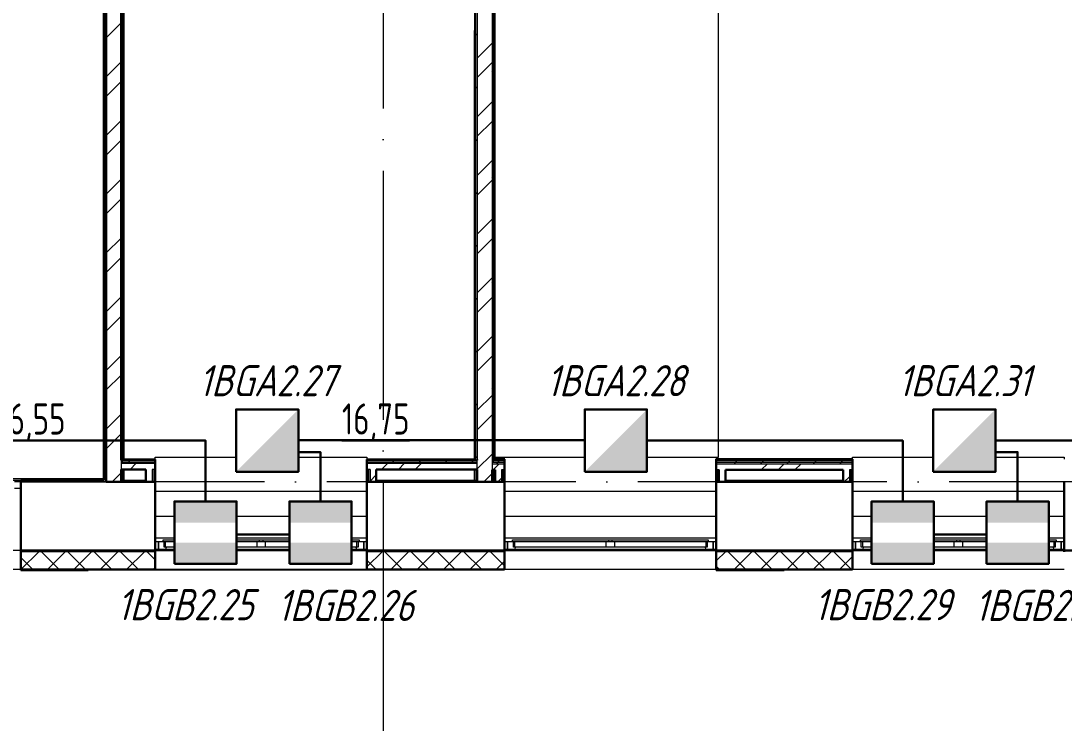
# Model space of a CAD drawing. Header units: millimetres. Extents: x -259793 to 1187961, y -549744 to 43070.
# Drawn here: x -12546 to -4166, y -22080 to -16441 of the extents above; entities that cross this region are included whole.
import ezdxf
from ezdxf.enums import TextEntityAlignment as Align

# ---------------------------------------------------------------- set-up
doc = ezdxf.new("R2010")
doc.units = ezdxf.units.MM
doc.linetypes.add('ADSK_Линия сетки', pattern=[25, 20, -2.5, 0, -2.5])
for name, color, linetype, lineweight in [('_ Окна', 7, 'Continuous', 9), ('RC-Извещатели_охранные', 5, 'Continuous', 30), ('лс', 5, 'Continuous', 30), ('Марки помещений', 252, 'Continuous', 20), ('Ограждение', 252, 'Continuous', 9), ('Окна', 252, 'Continuous', 9), ('Оси', 252, 'Continuous', 9), ('Перекрытие', 252, 'Continuous', 18), ('Стены внутренние', 7, 'Continuous', 18), ('Стены наружные', 7, 'Continuous', 18), ('Стены штриховка', 7, 'Continuous', 9)]:
    doc.layers.add(name, color=color, linetype=linetype, lineweight=lineweight)
doc.layers.add('RC-Позиционные_обозначения', color=7, linetype='Continuous')
doc.styles.add('GOST Common_3', font='', dxfattribs={"height": 3.5})
doc.styles.add('RubezhCAD', font='', dxfattribs={"oblique": 10})
doc.styles.get("Standard").update_dxf_attribs({"font": ''})
doc.styles.get('GOST Common_3').set_extended_font_data('GOST 2.304 type A')
doc.styles.get('RubezhCAD').set_extended_font_data('GOST type A')
doc.styles.get('Standard').set_extended_font_data('GOST type B')
pattern_1 = [(0, (-37739.8, 576), (0, 600), []), (90, (-37739.8, 576), (-600, 4e-14), [])]

# ---------------------------------------------------------------- blocks, each defined once
blk = doc.blocks.new('RC-UGO-IOZ-02')
at = {"layer": 'RC-Извещатели_охранные'}
blk.add_attdef('PSTN', text='', height=2.5, dxfattribs=at).set_placement((0.977, 2.603), align=Align.BOTTOM_LEFT)
blk.add_wipeout([(2.5, -2.5), (2.5, 2.5), (-2.5, 2.5), (-2.5, -2.5)]).dxf.layer = 'RC-Извещатели_охранные'
blk.add_wipeout([(-2.5, -2.5), (-2.5, 2.5), (2.5, 2.5), (2.5, -2.5)]).dxf.layer = 'RC-Извещатели_охранные'
h = blk.add_hatch(color=256, dxfattribs=at)
h.dxf.hatch_style = 1
h.paths.add_polyline_path([(2.5, -2.5), (2.5, 2.5), (0, 0), (-2.5, -2.5)])
blk.add_lwpolyline([(-2.5, -2.5), (2.5, -2.5), (2.5, 2.5), (-2.5, 2.5)], close=True, dxfattribs=at)
blk = doc.blocks.new('RC-UGO-IOM-02')
at = {"layer": 'RC-Извещатели_охранные'}
blk.add_point((0, 0), dxfattribs=at)
blk.add_attdef('PSTN', text='', height=2.5, dxfattribs=at).set_placement((0.977, 2.603), align=Align.BOTTOM_LEFT)
blk.add_wipeout([(2.5, -2.5), (2.5, 2.5), (-2.5, 2.5), (-2.5, -2.5)]).dxf.layer = 'RC-Извещатели_охранные'
blk.add_wipeout([(-2.5, -2.5), (-2.5, 2.5), (2.5, 2.5), (2.5, -2.5)]).dxf.layer = 'RC-Извещатели_охранные'
h = blk.add_hatch(color=256, dxfattribs=at)
h.dxf.hatch_style = 1
h.paths.add_polyline_path([(2.5, 0.8), (2.5, 2.506), (-2.5, 2.499), (-2.5, 0.8)])
h = blk.add_hatch(color=256, dxfattribs=at)
h.dxf.hatch_style = 1
h.paths.add_polyline_path([(2.5, -2.5), (2.5, -0.794), (-2.5, -0.801), (-2.5, -2.5)])
blk.add_lwpolyline([(-2.5, -2.5), (2.5, -2.5), (2.5, 2.5), (-2.5, 2.5)], close=True, dxfattribs=at)
blk = doc.blocks.new('1 этаж')
at = {"layer": 'Ограждение', "true_color": 0x636466}
h = blk.add_hatch(dxfattribs=at)
h.set_pattern_fill('FP_37', color=251, style=0, pattern_type=2)
h.set_pattern_definition(pattern_1)
h.paths.add_polyline_path([(-11875.8, -20128.7), (-11875.8, -14153.7), (-11885.8, -14163.7), (-11885.8, -20118.7)])
h = blk.add_hatch(dxfattribs=at)
h.set_pattern_fill('FP_37', color=251, style=0, pattern_type=2)
h.set_pattern_definition(pattern_1)
h.paths.add_polyline_path([(-12233.6, -20128.7), (-11875.8, -20128.7), (-11885.8, -20118.7), (-14635.8, -20118.7), (-14645.8, -20128.7), (-12545.8, -20128.7)])
at = {"layer": 'Стены наружные', "lineweight": 9, "true_color": 0x636466}
h = blk.add_hatch(dxfattribs=at)
h.set_pattern_fill('FP_41', color=251, style=0, pattern_type=2)
h.set_pattern_definition([(180, (-32119.82, 96), (-1e-14, -100), [])])
h.paths.add_polyline_path([(-66005.8, -20703.7), (-64730.8, -20703.7), (-64730.8, -20693.7), (-66005.8, -20693.7)])
h.paths.add_polyline_path([(2117.4, -20703.7), (2694.2, -20703.7), (2694.2, -20693.7), (1409.2, -20693.7), (1409.2, -20703.7)])
h.paths.add_polyline_path([(-63030.8, -20703.7), (-61880.8, -20703.7), (-61880.8, -20693.7), (-63030.8, -20693.7)])
h.paths.add_polyline_path([(-752.8, -20703.7), (-290.8, -20703.7), (-290.8, -20693.7), (-1390.8, -20693.7), (-1390.8, -20703.7)])
h.paths.add_polyline_path([(-60180.8, -20703.7), (-59050.8, -20703.7), (-59050.8, -20693.7), (-60180.8, -20693.7)])
h.paths.add_polyline_path([(-3623, -20703.7), (-3090.8, -20703.7), (-3090.8, -20693.7), (-4165.8, -20693.7), (-4165.8, -20703.7)])
h.paths.add_polyline_path([(-57350.8, -20703.7), (-56240.8, -20703.7), (-56240.8, -20693.7), (-57350.8, -20693.7)])
h.paths.add_polyline_path([(-5865.8, -20703.7), (-5865.8, -20693.7), (-6960.8, -20693.7), (-6960.8, -20703.7), (-6493.2, -20703.7)])
h.paths.add_polyline_path([(-54540.8, -20703.7), (-53450.8, -20703.7), (-53450.8, -20693.7), (-54540.8, -20693.7)])
h.paths.add_polyline_path([(-8660.8, -20703.7), (-8660.8, -20693.7), (-9765.8, -20693.7), (-9765.8, -20703.7), (-9363.4, -20703.7)])
h.paths.add_polyline_path([(-51750.8, -20703.7), (-50620.8, -20703.7), (-50620.8, -20693.7), (-51750.8, -20693.7)])
h.paths.add_polyline_path([(-11516, -20703.7), (-11465.8, -20703.7), (-11465.8, -20693.7), (-12545.8, -20693.7), (-12545.8, -20703.7), (-12233.6, -20703.7)])
h.paths.add_polyline_path([(-48920.8, -20703.7), (-47800.8, -20703.7), (-47800.8, -20693.7), (-48920.8, -20693.7)])
h.paths.add_polyline_path([(-14245.8, -20703.7), (-14245.8, -20693.7), (-15320.8, -20693.7), (-15320.8, -20703.7), (-14386.2, -20703.7)])
h.paths.add_polyline_path([(-46100.8, -20703.7), (-45030.8, -20703.7), (-45030.8, -20693.7), (-46100.8, -20693.7)])
h.paths.add_polyline_path([(-17256.4, -20703.7), (-17020.8, -20703.7), (-17020.8, -20693.7), (-18120.8, -20693.7), (-18120.8, -20703.7), (-17974, -20703.7)])
h.paths.add_polyline_path([(-43330.8, -20703.7), (-42230.8, -20703.7), (-42230.8, -20693.7), (-43330.8, -20693.7)])
h.paths.add_polyline_path([(-19820.8, -20703.7), (-19820.8, -20693.7), (-20920.8, -20693.7), (-20920.8, -20703.7), (-20126.6, -20703.7)])
h.paths.add_polyline_path([(-40530.8, -20703.7), (-39400.8, -20703.7), (-39400.8, -20693.7), (-40530.8, -20693.7)])
h.paths.add_polyline_path([(-22620.8, -20703.7), (-22620.8, -20693.7), (-23700.8, -20693.7), (-23700.8, -20703.7), (-22996.8, -20703.7)])
h.paths.add_polyline_path([(-25867, -20703.7), (-25400.8, -20703.7), (-25400.8, -20693.7), (-26500.8, -20693.7), (-26500.8, -20703.7), (-26498.8, -20703.7)])
h.paths.add_polyline_path([(-37700.8, -20703.7), (-36590.8, -20703.7), (-36590.8, -20693.7), (-37700.8, -20693.7)])
h.paths.add_polyline_path([(-28202.8, -20703.7), (-28200.8, -20703.7), (-28200.8, -20693.7), (-29240.8, -20693.7), (-29239.8, -20703.7), (-28378.4, -20703.7)])
h.paths.add_polyline_path([(-34890.8, -20703.7), (-33780.8, -20703.7), (-33780.8, -20693.7), (-34890.8, -20693.7)])
h.paths.add_polyline_path([(-30940.8, -20703.7), (-30940.8, -20693.7), (-32080.8, -20693.7), (-32079.8, -20703.7), (-31090.8, -20703.7)])
at = {"layer": '_ Окна', "color": 251, "lineweight": 18, "true_color": 0x636466}
for p, q in [((-12545.8, -20143.7), (-12595.8, -20143.7)), ((-12595.8, -20193.7), (-12545.8, -20193.7)), ((-12545.8, -20193.7), (-12545.8, -20143.7)), ((-11402.8, -20625.7), (-11440.8, -20625.7)), ((-11440.8, -20625.7), (-11440.8, -20683.7)), ((-11440.8, -20683.7), (-11381.4, -20683.7)), ((-11394.8, -20666.7), (-11394.8, -20625.7)), ((-11382.8, -20666.7), (-11394.8, -20666.7)), ((-11381.4, -20683.7), (-11376.8, -20666.7)), ((-9854.8, -20666.7), (-9850.2, -20683.7)), ((-9850.2, -20683.7), (-9790.8, -20683.7)), ((-9836.8, -20666.7), (-9848.8, -20666.7)), ((-9836.8, -20625.7), (-9836.8, -20666.7)), ((-9790.8, -20625.7), (-9828.8, -20625.7)), ((-9790.8, -20683.7), (-9790.8, -20625.7)), ((-8597.8, -20625.7), (-8635.8, -20625.7)), ((-8635.8, -20625.7), (-8635.8, -20683.7)), ((-8635.8, -20683.7), (-8576.4, -20683.7)), ((-8589.8, -20666.7), (-8589.8, -20625.7)), ((-8577.8, -20666.7), (-8589.8, -20666.7)), ((-8576.4, -20683.7), (-8571.8, -20666.7)), ((-7049.8, -20666.7), (-7045.2, -20683.7)), ((-7045.2, -20683.7), (-6985.8, -20683.7)), ((-7031.8, -20666.7), (-7043.8, -20666.7)), ((-7031.8, -20625.7), (-7031.8, -20666.7)), ((-6985.8, -20625.7), (-7023.8, -20625.7)), ((-6985.8, -20683.7), (-6985.8, -20625.7)), ((-5802.8, -20625.7), (-5840.8, -20625.7)), ((-5840.8, -20625.7), (-5840.8, -20683.7)), ((-5840.8, -20683.7), (-5781.4, -20683.7)), ((-5794.8, -20666.7), (-5794.8, -20625.7)), ((-5782.8, -20666.7), (-5794.8, -20666.7)), ((-5781.4, -20683.7), (-5776.8, -20666.7)), ((-4254.8, -20666.7), (-4250.2, -20683.7)), ((-4250.2, -20683.7), (-4190.8, -20683.7)), ((-4236.8, -20666.7), (-4248.8, -20666.7)), ((-4236.8, -20625.7), (-4236.8, -20666.7)), ((-4190.8, -20625.7), (-4228.8, -20625.7)), ((-4190.8, -20683.7), (-4190.8, -20625.7))]:
    blk.add_line(p, q, dxfattribs=at)
at = {"layer": '_ Окна', "color": 251, "true_color": 0x636466}
for p, q in [((-11440.8, -20625.7), (-11465.8, -20625.7)), ((-11465.8, -20683.7), (-11440.8, -20683.7)), ((-11440.8, -20683.7), (-11440.8, -20625.7)), ((-9765.8, -20625.7), (-9790.8, -20625.7)), ((-9790.8, -20625.7), (-9790.8, -20683.7)), ((-9790.8, -20683.7), (-9765.8, -20683.7)), ((-8635.8, -20625.7), (-8660.8, -20625.7)), ((-8660.8, -20683.7), (-8635.8, -20683.7)), ((-8635.8, -20683.7), (-8635.8, -20625.7)), ((-6960.8, -20625.7), (-6985.8, -20625.7)), ((-6985.8, -20625.7), (-6985.8, -20683.7)), ((-6985.8, -20683.7), (-6960.8, -20683.7)), ((-5840.8, -20625.7), (-5865.8, -20625.7)), ((-5865.8, -20683.7), (-5840.8, -20683.7)), ((-5840.8, -20683.7), (-5840.8, -20625.7)), ((-4165.8, -20625.7), (-4190.8, -20625.7)), ((-4190.8, -20625.7), (-4190.8, -20683.7)), ((-4190.8, -20683.7), (-4165.8, -20683.7))]:
    blk.add_line(p, q, dxfattribs=at)
at = {"layer": 'Ограждение', "color": 251, "true_color": 0x636466}
for p, q in [((-11885.8, -14163.7), (-11885.8, -20118.7)), ((-11715.8, -19963.9), (-11715.8, -14773.7)), ((-8905.8, -16518.7), (-8895.8, -16518.7)), ((-8905.8, -16518.7), (-8905.8, -19963.8)), ((-11465.8, -19963.7), (-11465.8, -19943.7)), ((-11465.8, -19943.7), (-9765.8, -19943.7)), ((-9765.8, -19943.7), (-9765.8, -19963.7)), ((-8735.8, -19961.8), (-8735.8, -19943.7)), ((-8660.8, -19961.8), (-8660.8, -19943.7)), ((-8660.8, -19943.7), (-6960.8, -19943.7)), ((-6960.8, -19943.7), (-6960.8, -19961.8)), ((-5865.8, -19961.8), (-5865.8, -19943.7)), ((-5865.8, -19943.7), (-4165.8, -19943.7)), ((-4165.8, -19943.7), (-4165.8, -19961.8)), ((-11725.8, -20043.7), (-11725.8, -20128.7)), ((-11715.8, -20128.7), (-11715.8, -20043.7)), ((-8905.8, -20043.7), (-8905.8, -20128.7)), ((-8895.8, -20128.7), (-8895.8, -20043.7)), ((-8745.8, -20046.8), (-8745.8, -20128.7)), ((-11885.8, -20118.7), (-14635.8, -20118.7)), ((-11885.8, -20118.7), (-11875.8, -20128.7)), ((-11465.8, -20218.7), (-9765.8, -20218.7)), ((-8660.8, -20218.7), (-6960.8, -20218.7)), ((-5865.8, -20218.7), (-4165.8, -20218.7)), ((-11465.8, -20418.7), (-9765.8, -20418.7)), ((-8660.8, -20418.7), (-6960.8, -20418.7)), ((-5865.8, -20418.7), (-4165.8, -20418.7)), ((-11465.8, -20593.7), (-9765.8, -20593.7)), ((-8660.8, -20593.7), (-6960.8, -20593.7)), ((-5865.8, -20593.7), (-4165.8, -20593.7))]:
    blk.add_line(p, q, dxfattribs=at)
at = {"layer": 'Окна', "color": 251, "true_color": 0x636466}
for p, q in [((-11402.8, -20608.7), (-10630.8, -20608.7)), ((-11402.8, -20625.7), (-11402.8, -20608.7)), ((-10630.8, -20608.7), (-10600.8, -20608.7)), ((-10630.8, -20608.7), (-10630.8, -20625.7)), ((-10600.8, -20608.7), (-9828.8, -20608.7)), ((-10600.8, -20625.7), (-10600.8, -20608.7)), ((-9828.8, -20608.7), (-9828.8, -20625.7)), ((-8597.8, -20608.7), (-7825.8, -20608.7)), ((-8597.8, -20625.7), (-8597.8, -20608.7)), ((-7825.8, -20608.7), (-7795.8, -20608.7)), ((-7825.8, -20608.7), (-7825.8, -20625.7)), ((-7795.8, -20608.7), (-7023.8, -20608.7)), ((-7795.8, -20625.7), (-7795.8, -20608.7)), ((-7023.8, -20608.7), (-7023.8, -20625.7)), ((-5802.8, -20608.7), (-5030.8, -20608.7)), ((-5802.8, -20625.7), (-5802.8, -20608.7)), ((-5030.8, -20608.7), (-5000.8, -20608.7)), ((-5030.8, -20608.7), (-5030.8, -20625.7)), ((-5000.8, -20608.7), (-4228.8, -20608.7)), ((-5000.8, -20625.7), (-5000.8, -20608.7)), ((-4228.8, -20608.7), (-4228.8, -20625.7)), ((-10630.8, -20625.7), (-11402.8, -20625.7)), ((-11382.8, -20666.7), (-11382.8, -20625.7)), ((-10650.8, -20666.7), (-11382.8, -20666.7)), ((-11381.4, -20683.7), (-9850.2, -20683.7)), ((-10650.8, -20625.7), (-10650.8, -20666.7)), ((-10580.8, -20666.7), (-10650.8, -20666.7)), ((-10600.8, -20625.7), (-10630.8, -20625.7)), ((-9828.8, -20625.7), (-10600.8, -20625.7)), ((-10580.8, -20666.7), (-10580.8, -20625.7)), ((-9848.8, -20666.7), (-10580.8, -20666.7)), ((-9848.8, -20625.7), (-9848.8, -20666.7)), ((-7825.8, -20625.7), (-8597.8, -20625.7)), ((-8577.8, -20666.7), (-8577.8, -20625.7)), ((-7845.8, -20666.7), (-8577.8, -20666.7)), ((-8576.4, -20683.7), (-7045.2, -20683.7)), ((-7845.8, -20625.7), (-7845.8, -20666.7)), ((-7775.8, -20666.7), (-7845.8, -20666.7)), ((-7795.8, -20625.7), (-7825.8, -20625.7)), ((-7023.8, -20625.7), (-7795.8, -20625.7)), ((-7775.8, -20666.7), (-7775.8, -20625.7)), ((-7043.8, -20666.7), (-7775.8, -20666.7)), ((-7043.8, -20625.7), (-7043.8, -20666.7)), ((-5030.8, -20625.7), (-5802.8, -20625.7)), ((-5782.8, -20666.7), (-5782.8, -20625.7)), ((-5050.8, -20666.7), (-5782.8, -20666.7)), ((-5781.4, -20683.7), (-4250.2, -20683.7)), ((-5050.8, -20625.7), (-5050.8, -20666.7)), ((-4980.8, -20666.7), (-5050.8, -20666.7)), ((-5000.8, -20625.7), (-5030.8, -20625.7)), ((-4228.8, -20625.7), (-5000.8, -20625.7)), ((-4980.8, -20666.7), (-4980.8, -20625.7)), ((-4248.8, -20666.7), (-4980.8, -20666.7)), ((-4248.8, -20625.7), (-4248.8, -20666.7))]:
    blk.add_line(p, q, dxfattribs=at)
at = {"layer": 'Оси', "color": 251, "linetype": 'ADSK_Линия сетки', "ltscale": 100, "true_color": 0x636466}
for p, q in [((-9635.8, -2643.7), (-9635.8, -33769.9)), ((4411.5, -20143.7), (-72528.1, -20143.7))]:
    blk.add_line(p, q, dxfattribs=at)
at = {"layer": 'Перекрытие', "color": 251, "ltscale": 100, "true_color": 0x636466}
for p, q in [((-6940.8, -19943.7), (-6940.8, -15293.7)), ((-8740.8, -19943.7), (-8660.8, -19943.7)), ((-6960.8, -19943.7), (-6940.8, -19943.7))]:
    blk.add_line(p, q, dxfattribs=at)
at = {"layer": 'Стены внутренние', "color": 251, "lineweight": 30, "true_color": 0x636466}
for p, q in [((-12545.8, -20143.7), (-12545.8, -20693.7)), ((-11540.8, -20143.7), (-11740.8, -20143.7)), ((-11465.8, -20693.7), (-11465.8, -20143.7)), ((-9765.8, -20143.7), (-9765.8, -20693.7)), ((-8880.8, -20143.7), (-9690.8, -20143.7)), ((-8735.8, -20143.7), (-8760.8, -20143.7)), ((-8660.8, -20693.7), (-8660.8, -20143.7)), ((-6960.8, -20143.7), (-6960.8, -20693.7)), ((-5940.8, -20143.7), (-6885.8, -20143.7)), ((-5865.8, -20693.7), (-5865.8, -20143.7)), ((-4165.8, -20143.7), (-4165.8, -20693.7)), ((-12545.8, -20693.7), (-11465.8, -20693.7)), ((-9765.8, -20693.7), (-8660.8, -20693.7)), ((-6960.8, -20693.7), (-5865.8, -20693.7)), ((-12545.8, -20703.7), (-12545.8, -20845.7)), ((-11465.8, -20845.7), (-11465.8, -20703.7)), ((-9765.8, -20703.7), (-9765.8, -20845.7)), ((-8660.8, -20845.7), (-8660.8, -20703.7)), ((-6960.8, -20703.7), (-6960.8, -20845.7)), ((-5865.8, -20845.7), (-5865.8, -20703.7)), ((-12545.8, -20845.7), (-11465.8, -20845.7)), ((-9765.8, -20845.7), (-8660.8, -20845.7)), ((-6960.8, -20845.7), (-5865.8, -20845.7))]:
    blk.add_line(p, q, dxfattribs=at)
at = {"layer": 'Стены внутренние', "color": 251, "true_color": 0x636466}
for p, q in [((-11860.8, -20143.7), (-12545.8, -20143.7)), ((-12545.8, -20693.7), (-14245.8, -20693.7)), ((-9765.8, -20693.7), (-11465.8, -20693.7)), ((-6960.8, -20693.7), (-8660.8, -20693.7)), ((-4165.8, -20693.7), (-5865.8, -20693.7)), ((-12545.8, -20845.7), (-14245.8, -20845.7)), ((-9765.8, -20845.7), (-11465.8, -20845.7)), ((-6960.8, -20845.7), (-8660.8, -20845.7)), ((-4165.8, -20845.7), (-5865.8, -20845.7))]:
    blk.add_line(p, q, dxfattribs=at)
at = {"layer": 'Стены внутренние', "color": 251, "linetype": 'Continuous', "lineweight": 9, "true_color": 0x636466}
for p, q in [((-12452.9, -20843.7), (-12545.8, -20750.8)), ((-12542.3, -20843.7), (-12402.3, -20703.7)), ((-12240.8, -20843.7), (-12380.8, -20703.7)), ((-12330.2, -20843.7), (-12190.2, -20703.7)), ((-12028.6, -20843.7), (-12168.6, -20703.7)), ((-12118.1, -20843.7), (-11978.1, -20703.7)), ((-11816.5, -20843.7), (-11956.5, -20703.7)), ((-11905.9, -20843.7), (-11765.9, -20703.7)), ((-11604.4, -20843.7), (-11744.4, -20703.7)), ((-11693.8, -20843.7), (-11553.8, -20703.7)), ((-11466.2, -20769.7), (-11532.2, -20703.7)), ((-9763.8, -20822.9), (-9644.6, -20703.7)), ((-9695.2, -20843.7), (-9763.8, -20775.1)), ((-9483, -20843.7), (-9623, -20703.7)), ((-9572.5, -20843.7), (-9432.5, -20703.7)), ((-9270.9, -20843.7), (-9410.9, -20703.7)), ((-9360.4, -20843.7), (-9220.4, -20703.7)), ((-9058.8, -20843.7), (-9198.8, -20703.7)), ((-9148.2, -20843.7), (-9008.2, -20703.7)), ((-8846.6, -20843.7), (-8986.6, -20703.7)), ((-8936.1, -20843.7), (-8796.1, -20703.7)), ((-8662.8, -20815.4), (-8774.5, -20703.7)), ((-6958.8, -20775.6), (-6886.9, -20703.7)), ((-6725.3, -20843.7), (-6865.3, -20703.7)), ((-6814.8, -20843.7), (-6674.8, -20703.7)), ((-6513.2, -20843.7), (-6653.2, -20703.7)), ((-6602.6, -20843.7), (-6462.6, -20703.7)), ((-6301.1, -20843.7), (-6441.1, -20703.7)), ((-6390.5, -20843.7), (-6250.5, -20703.7)), ((-6088.9, -20843.7), (-6228.9, -20703.7)), ((-6178.4, -20843.7), (-6038.4, -20703.7)), ((-5876.8, -20843.7), (-6016.8, -20703.7)), ((-5966.2, -20843.7), (-5865.8, -20743.3)), ((-12477.8, -20845), (-12478.2, -20845.7)), ((-12125.1, -20843.7), (-12126.3, -20845.7)), ((-11481.7, -20843.7), (-11467.8, -20829.9)), ((-11467.8, -20833.6), (-11465.8, -20833.6)), ((-9661.5, -20843.7), (-9662.6, -20845.7)), ((-9640.8, -20845.7), (-9641.9, -20843.7)), ((-9406.1, -20845.7), (-9407.3, -20843.7)), ((-8819.5, -20845.7), (-8820.7, -20843.7)), ((-8724, -20843.7), (-8662.8, -20782.6)), ((-6958.8, -20817.4), (-6960.8, -20813.9)), ((-6937.5, -20843.7), (-6958.8, -20822.4)), ((-6845.8, -20843.7), (-6847, -20845.7))]:
    blk.add_line(p, q, dxfattribs=at)
at = {"layer": 'Стены наружные', "color": 251, "lineweight": 30, "true_color": 0x636466}
for p, q in [((-11875.8, -14153.7), (-11875.8, -20128.7)), ((-11860.8, -20143.7), (-11860.8, -14138.7)), ((-11740.8, -14473.7), (-11740.8, -19968.7)), ((-11725.8, -19963.7), (-11725.8, -14488.7)), ((-8740.8, -19961.8), (-8740.8, -15268.7)), ((-8895.8, -16318.7), (-8895.8, -19963.7)), ((-11740.8, -19968.7), (-11725.8, -19968.7)), ((-11725.8, -19968.7), (-11740.8, -19968.7)), ((-11465.8, -19963.7), (-11725.8, -19963.7)), ((-11465.8, -20143.7), (-11465.8, -19963.7)), ((-8895.8, -19963.7), (-9765.8, -19963.7)), ((-9765.8, -19963.7), (-9765.8, -20143.7)), ((-8880.8, -19968.7), (-8880.8, -19963.7)), ((-8760.8, -19971.8), (-8745.8, -19971.8)), ((-8745.8, -19966.8), (-8745.8, -19961.8)), ((-8660.8, -19961.8), (-8740.8, -19961.8)), ((-8660.8, -20143.7), (-8660.8, -19961.8)), ((-6960.8, -19961.8), (-6960.8, -20143.7)), ((-5865.8, -19961.8), (-6960.8, -19961.8)), ((-5865.8, -20143.7), (-5865.8, -19961.8)), ((-11740.8, -20143.7), (-11740.8, -20043.7)), ((-11740.8, -20043.7), (-11540.8, -20043.7)), ((-11540.8, -20043.7), (-11540.8, -20143.7)), ((-9690.8, -20143.7), (-9690.8, -20043.7)), ((-9690.8, -20043.7), (-8880.8, -20043.7)), ((-8880.8, -20043.7), (-8880.8, -20143.7)), ((-8760.8, -20143.7), (-8760.8, -20046.8)), ((-8760.8, -20046.8), (-8735.8, -20046.8)), ((-8735.8, -20046.8), (-8735.8, -20143.7)), ((-6885.8, -20046.8), (-5940.8, -20046.8)), ((-6885.8, -20143.7), (-6885.8, -20046.8)), ((-5940.8, -20046.8), (-5940.8, -20143.7)), ((-11875.8, -20128.7), (-12545.8, -20128.7)), ((-12545.8, -20128.7), (-12545.8, -20143.7)), ((-11860.8, -20143.7), (-11740.8, -20143.7)), ((-11540.8, -20143.7), (-11465.8, -20143.7)), ((-9765.8, -20143.7), (-9690.8, -20143.7)), ((-8880.8, -20143.7), (-8760.8, -20143.7)), ((-8735.8, -20143.7), (-8660.8, -20143.7)), ((-6960.8, -20143.7), (-6885.8, -20143.7)), ((-5940.8, -20143.7), (-5865.8, -20143.7)), ((-11465.8, -20693.7), (-12545.8, -20693.7)), ((-12545.8, -20693.7), (-12545.8, -20703.7)), ((-11465.8, -20703.7), (-11465.8, -20693.7)), ((-8660.8, -20693.7), (-9765.8, -20693.7)), ((-9765.8, -20693.7), (-9765.8, -20703.7)), ((-8660.8, -20703.7), (-8660.8, -20693.7)), ((-5865.8, -20693.7), (-6960.8, -20693.7)), ((-6960.8, -20693.7), (-6960.8, -20703.7)), ((-5865.8, -20703.7), (-5865.8, -20693.7)), ((-3090.8, -20693.7), (-4165.8, -20693.7)), ((-4165.8, -20693.7), (-4165.8, -20703.7)), ((-12005.8, -20845.7), (-12545.8, -20845.7)), ((-12545.8, -20845.7), (-12545.8, -20850.7)), ((-12545.8, -20850.7), (-12005.8, -20850.7)), ((-12005.8, -20850.7), (-12005.8, -20845.7)), ((-6415.8, -20845.7), (-6960.8, -20845.7)), ((-6960.8, -20845.7), (-6960.8, -20850.7)), ((-6960.8, -20850.7), (-6415.8, -20850.7)), ((-6415.8, -20850.7), (-6415.8, -20845.7))]:
    blk.add_line(p, q, dxfattribs=at)
at = {"layer": 'Стены наружные', "color": 251, "linetype": 'Continuous', "lineweight": 9, "true_color": 0x636466}
for p, q in [((-11860.8, -16576.3), (-11740.8, -16456.3)), ((-8745.8, -16481.5), (-8740.8, -16476.5)), ((-11875.8, -16571), (-11860.8, -16556)), ((-8895.8, -16560.8), (-8880.8, -16545.8)), ((-8745.8, -16552.2), (-8740.8, -16547.2)), ((-8880.8, -16739.4), (-8760.8, -16619.4)), ((-8745.8, -16622.9), (-8740.8, -16617.9)), ((-8745.8, -16693.6), (-8740.8, -16688.6)), ((-8745.8, -16764.4), (-8740.8, -16759.4)), ((-11860.8, -16890.6), (-11740.8, -16770.6)), ((-8880.8, -16896.5), (-8760.8, -16776.5)), ((-8760.8, -16850.1), (-8745.8, -16835.1)), ((-8745.8, -16835.1), (-8740.8, -16830.1)), ((-8745.8, -16905.8), (-8740.8, -16900.8)), ((-11875.8, -16995.2), (-11860.8, -16980.2)), ((-11860.8, -17047.7), (-11740.8, -16927.7)), ((-8895.8, -16985.1), (-8880.8, -16970.1)), ((-8745.8, -16976.5), (-8740.8, -16971.5)), ((-8880.8, -17210.8), (-8760.8, -17090.8)), ((-8745.8, -17047.2), (-8740.8, -17042.2)), ((-8745.8, -17117.9), (-8740.8, -17112.9)), ((-11860.8, -17362.1), (-11740.8, -17242.1)), ((-8880.8, -17368), (-8760.8, -17248)), ((-8760.8, -17274.3), (-8745.8, -17259.3)), ((-8745.8, -17188.6), (-8740.8, -17183.6)), ((-8745.8, -17259.3), (-8740.8, -17254.3)), ((-8745.8, -17330), (-8740.8, -17325)), ((-11875.8, -17419.5), (-11860.8, -17404.5)), ((-11860.8, -17519.2), (-11740.8, -17399.2)), ((-8895.8, -17409.3), (-8880.8, -17394.3)), ((-8745.8, -17400.7), (-8740.8, -17395.7)), ((-8745.8, -17471.5), (-8740.8, -17466.5)), ((-8880.8, -17682.3), (-8760.8, -17562.3)), ((-8745.8, -17542.2), (-8740.8, -17537.2)), ((-8745.8, -17612.9), (-8740.8, -17607.9)), ((-8745.8, -17683.6), (-8740.8, -17678.6)), ((-11860.8, -17833.5), (-11740.8, -17713.5)), ((-8880.8, -17839.5), (-8760.8, -17719.5)), ((-8760.8, -17698.6), (-8745.8, -17683.6)), ((-8745.8, -17754.3), (-8740.8, -17749.3)), ((-11875.8, -17843.7), (-11860.8, -17828.7)), ((-8895.8, -17833.6), (-8880.8, -17818.6)), ((-8745.8, -17825), (-8740.8, -17820)), ((-11860.8, -17990.7), (-11740.8, -17870.7)), ((-8745.8, -17895.7), (-8740.8, -17890.7)), ((-8745.8, -17966.4), (-8740.8, -17961.4)), ((-8880.8, -18153.8), (-8760.8, -18033.8)), ((-8745.8, -18037.1), (-8740.8, -18032.1)), ((-8760.8, -18122.9), (-8745.8, -18107.9)), ((-8745.8, -18107.9), (-8740.8, -18102.9)), ((-8745.8, -18178.6), (-8740.8, -18173.6)), ((-11875.8, -18268), (-11860.8, -18253)), ((-11860.8, -18305), (-11740.8, -18185)), ((-8895.8, -18257.9), (-8880.8, -18242.9)), ((-8880.8, -18310.9), (-8760.8, -18190.9)), ((-8745.8, -18249.3), (-8740.8, -18244.3)), ((-11860.8, -18462.1), (-11740.8, -18342.1)), ((-8745.8, -18320), (-8740.8, -18315)), ((-8745.8, -18390.7), (-8740.8, -18385.7)), ((-8880.8, -18625.2), (-8760.8, -18505.2)), ((-8745.8, -18461.4), (-8740.8, -18456.4)), ((-8760.8, -18547.1), (-8745.8, -18532.1)), ((-8745.8, -18532.1), (-8740.8, -18527.1)), ((-8745.8, -18602.8), (-8740.8, -18597.8)), ((-11875.8, -18692.3), (-11860.8, -18677.3)), ((-11860.8, -18776.4), (-11740.8, -18656.4)), ((-8895.8, -18682.1), (-8880.8, -18667.1)), ((-8880.8, -18782.4), (-8760.8, -18662.4)), ((-8745.8, -18673.5), (-8740.8, -18668.5)), ((-8745.8, -18744.3), (-8740.8, -18739.3)), ((-11860.8, -18933.6), (-11740.8, -18813.6)), ((-8745.8, -18815), (-8740.8, -18810)), ((-8745.8, -18885.7), (-8740.8, -18880.7)), ((-8880.8, -19096.7), (-8760.8, -18976.7)), ((-8760.8, -18971.4), (-8745.8, -18956.4)), ((-8745.8, -18956.4), (-8740.8, -18951.4)), ((-8745.8, -19027.1), (-8740.8, -19022.1)), ((-11875.8, -19116.5), (-11860.8, -19101.5)), ((-8895.8, -19106.4), (-8880.8, -19091.4)), ((-8745.8, -19097.8), (-8740.8, -19092.8)), ((-11860.8, -19247.9), (-11740.8, -19127.9)), ((-8880.8, -19253.8), (-8760.8, -19133.8)), ((-8745.8, -19168.5), (-8740.8, -19163.5)), ((-8745.8, -19239.2), (-8740.8, -19234.2)), ((-11860.8, -19405.1), (-11740.8, -19285.1)), ((-8745.8, -19309.9), (-8740.8, -19304.9)), ((-8760.8, -19395.6), (-8745.8, -19380.6)), ((-8745.8, -19380.6), (-8740.8, -19375.6)), ((-8895.8, -19530.6), (-8880.8, -19515.6)), ((-8880.8, -19568.2), (-8760.8, -19448.2)), ((-8745.8, -19451.4), (-8740.8, -19446.4)), ((-8745.8, -19522.1), (-8740.8, -19517.1)), ((-11875.8, -19540.8), (-11860.8, -19525.8)), ((-11860.8, -19719.4), (-11740.8, -19599.4)), ((-8880.8, -19725.3), (-8760.8, -19605.3)), ((-8745.8, -19592.8), (-8740.8, -19587.8)), ((-8745.8, -19663.5), (-8740.8, -19658.5)), ((-11860.8, -19876.5), (-11740.8, -19756.5)), ((-8745.8, -19734.2), (-8740.8, -19729.2)), ((-8760.8, -19819.9), (-8745.8, -19804.9)), ((-8745.8, -19804.9), (-8740.8, -19799.9)), ((-8895.8, -19954.9), (-8880.8, -19939.9)), ((-8880.8, -20039.6), (-8760.8, -19919.6)), ((-8745.8, -19875.6), (-8740.8, -19870.6)), ((-8745.8, -19946.3), (-8740.8, -19941.3)), ((-11875.8, -19965.1), (-11860.8, -19950.1)), ((-11692.3, -19993.7), (-11679.8, -19981.2)), ((-11679.8, -19981.2), (-11667.3, -19968.7)), ((-11668.6, -20043.7), (-11618.6, -19993.7)), ((-11480.2, -19993.7), (-11467.7, -19981.2)), ((-11467.7, -19981.2), (-11465.8, -19979.3)), ((-9765.8, -19976.4), (-9758.1, -19968.7)), ((-9758.1, -19968.7), (-9753.1, -19963.7)), ((-9648.5, -20043.7), (-9598.5, -19993.7)), ((-9571, -19993.7), (-9558.5, -19981.2)), ((-9558.5, -19981.2), (-9546, -19968.7)), ((-9513.5, -20043.7), (-9463.5, -19993.7)), ((-9378.6, -20043.7), (-9328.6, -19993.7)), ((-9358.9, -19993.7), (-9346.4, -19981.2)), ((-9346.4, -19981.2), (-9333.9, -19968.7)), ((-9333.9, -19968.7), (-9328.9, -19963.7)), ((-9146.8, -19993.7), (-9134.3, -19981.2)), ((-9134.3, -19981.2), (-9121.8, -19968.7)), ((-8934.6, -19993.7), (-8922.1, -19981.2)), ((-8922.1, -19981.2), (-8909.6, -19968.7)), ((-8909.6, -19968.7), (-8904.6, -19963.7)), ((-8753.3, -20046.8), (-8703.3, -19996.8)), ((-8725.6, -19996.8), (-8713.1, -19984.3)), ((-8713.1, -19984.3), (-8700.6, -19971.8)), ((-8695.6, -19966.8), (-8690.6, -19961.8)), ((-6927.8, -19966.8), (-6922.8, -19961.8)), ((-6857.1, -19966.8), (-6852.1, -19961.8)), ((-6816.4, -19996.8), (-6803.9, -19984.3)), ((-6803.9, -19984.3), (-6791.4, -19971.8)), ((-6791.4, -19971.8), (-6786.4, -19966.8)), ((-6786.4, -19966.8), (-6781.4, -19961.8)), ((-6715.7, -19966.8), (-6710.7, -19961.8)), ((-6645, -19966.8), (-6640, -19961.8)), ((-6604.2, -19996.8), (-6591.7, -19984.3)), ((-6598.3, -20046.8), (-6548.3, -19996.8)), ((-6591.7, -19984.3), (-6579.2, -19971.8)), ((-6574.2, -19966.8), (-6569.2, -19961.8)), ((-6503.5, -19966.8), (-6498.5, -19961.8)), ((-6463.3, -20046.8), (-6413.3, -19996.8)), ((-6432.8, -19966.8), (-6427.8, -19961.8)), ((-6392.1, -19996.8), (-6379.6, -19984.3)), ((-6379.6, -19984.3), (-6367.1, -19971.8)), ((-6367.1, -19971.8), (-6362.1, -19966.8)), ((-6362.1, -19966.8), (-6357.1, -19961.8)), ((-6328.4, -20046.8), (-6278.4, -19996.8)), ((-6291.4, -19966.8), (-6286.4, -19961.8)), ((-6220.7, -19966.8), (-6215.7, -19961.8)), ((-6180, -19996.8), (-6167.5, -19984.3)), ((-6167.5, -19984.3), (-6155, -19971.8)), ((-6150, -19966.8), (-6145, -19961.8)), ((-6079.3, -19966.8), (-6074.3, -19961.8)), ((-6008.6, -19966.8), (-6003.6, -19961.8)), ((-5967.9, -19996.8), (-5955.4, -19984.3)), ((-5955.4, -19984.3), (-5942.9, -19971.8)), ((-5942.9, -19971.8), (-5937.9, -19966.8)), ((-5937.9, -19966.8), (-5932.9, -19961.8)), ((-5867.1, -19966.8), (-5865.8, -19965.5)), ((-11813.7, -20143.7), (-11740.8, -20070.8)), ((-9740.8, -20136.1), (-9690.8, -20086.1)), ((-8885.2, -20043.7), (-8880.8, -20039.4)), ((-8827.8, -20143.7), (-8760.8, -20076.8)), ((-5931.9, -20143.7), (-5890.8, -20102.7)), ((-5878.3, -20119.4), (-5865.8, -20106.9)), ((-12478.7, -20143.7), (-12463.7, -20128.7)), ((-12054.5, -20143.7), (-12039.5, -20128.7)), ((-8715.3, -20143.7), (-8685.8, -20114.3)), ((-6960.8, -20141.2), (-6948.3, -20128.7)), ((-6948.3, -20128.7), (-6935.8, -20116.2)), ((-5890.8, -20131.9), (-5878.3, -20119.4)), ((-12478.2, -20845.7), (-12481.1, -20850.7)), ((-12126.3, -20845.7), (-12129, -20850.5)), ((-6847, -20845.7), (-6848.7, -20848.8))]:
    blk.add_line(p, q, dxfattribs=at)
at = {"layer": 'Стены наружные', "color": 251, "true_color": 0x636466}
for p, q in [((-14245.8, -20128.7), (-12545.8, -20128.7)), ((-12545.8, -20143.7), (-11860.8, -20143.7)), ((-11733.3, -20128.7), (-11540.8, -20128.7)), ((-11733.3, -20143.7), (-11733.3, -20128.7)), ((-9690.8, -20128.7), (-8888.3, -20128.7)), ((-8888.3, -20143.7), (-8888.3, -20128.7)), ((-8753.3, -20128.7), (-8735.8, -20128.7)), ((-8753.3, -20143.7), (-8753.3, -20128.7)), ((-6885.8, -20128.7), (-5940.8, -20128.7)), ((-11465.8, -20693.7), (-9765.8, -20693.7)), ((-8660.8, -20693.7), (-6960.8, -20693.7)), ((-5865.8, -20693.7), (-4165.8, -20693.7)), ((-11984.5, -20850.7), (-11984.5, -20845.7)), ((-9212.5, -20850.7), (-11984.5, -20850.7)), ((-11460.8, -20845.7), (-9765.8, -20845.7)), ((-11460.8, -20845.7), (-11460.8, -20850.7)), ((-9765.8, -20850.7), (-9765.8, -20845.7)), ((-9212.5, -20850.7), (-9212.5, -20845.7))]:
    blk.add_line(p, q, dxfattribs=at)
at = {"layer": 'Стены штриховка', "color": 251, "true_color": 0x636466}
for p, q in [((-8760.8, -15268.7), (-8760.8, -20046.8)), ((-8745.8, -19961.8), (-8745.8, -15268.7)), ((-8880.8, -16318.7), (-8880.8, -19963.7)), ((-11740.8, -19968.7), (-11740.8, -20043.7)), ((-11740.8, -19981.2), (-11465.8, -19981.2)), ((-11740.8, -19993.7), (-11465.8, -19993.7)), ((-11725.8, -19963.7), (-11725.8, -19968.7)), ((-11725.8, -19968.7), (-11465.8, -19968.7)), ((-11465.8, -19968.7), (-11725.8, -19968.7)), ((-9765.8, -19968.7), (-8880.8, -19968.7)), ((-8880.8, -19968.7), (-9765.8, -19968.7)), ((-9765.8, -19981.2), (-8880.8, -19981.2)), ((-9765.8, -19993.7), (-8880.8, -19993.7)), ((-8880.8, -20043.7), (-8880.8, -19968.7)), ((-8760.8, -19984.3), (-8660.8, -19984.3)), ((-8760.8, -19996.8), (-8660.8, -19996.8)), ((-8660.8, -19966.8), (-8745.8, -19966.8)), ((-8745.8, -19971.8), (-8660.8, -19971.8)), ((-5865.8, -19966.8), (-6960.8, -19966.8)), ((-6960.8, -19971.8), (-5865.8, -19971.8)), ((-6960.8, -19984.3), (-5865.8, -19984.3)), ((-6960.8, -19996.8), (-5865.8, -19996.8)), ((-11465.8, -20043.7), (-11490.8, -20043.7)), ((-11490.8, -20043.7), (-11490.8, -20143.7)), ((-11478.3, -20043.7), (-11478.3, -20143.7)), ((-9740.8, -20043.7), (-9765.8, -20043.7)), ((-9753.3, -20043.7), (-9753.3, -20143.7)), ((-9740.8, -20043.7), (-9740.8, -20143.7)), ((-8660.8, -20046.8), (-8685.8, -20046.8)), ((-8685.8, -20046.8), (-8685.8, -20143.7)), ((-8673.3, -20046.8), (-8673.3, -20143.7)), ((-6935.8, -20046.8), (-6960.8, -20046.8)), ((-6948.3, -20046.8), (-6948.3, -20143.7)), ((-6935.8, -20046.8), (-6935.8, -20143.7)), ((-5865.8, -20046.8), (-5890.8, -20046.8)), ((-5890.8, -20046.8), (-5890.8, -20143.7)), ((-5878.3, -20046.8), (-5878.3, -20143.7)), ((-11465.8, -20703.7), (-12545.8, -20703.7)), ((-12543.8, -20769.7), (-12545.8, -20769.7)), ((-12543.8, -20769.7), (-12543.8, -20843.7)), ((-11465.8, -20769.7), (-11467.8, -20769.7)), ((-11467.8, -20843.7), (-11467.8, -20769.7)), ((-8660.8, -20703.7), (-9765.8, -20703.7)), ((-9763.8, -20769.7), (-9765.8, -20769.7)), ((-9763.8, -20769.7), (-9763.8, -20843.7)), ((-8660.8, -20769.7), (-8662.8, -20769.7)), ((-8662.8, -20843.7), (-8662.8, -20769.7)), ((-5865.8, -20703.7), (-6960.8, -20703.7)), ((-6958.8, -20769.7), (-6960.8, -20769.7)), ((-6958.8, -20769.7), (-6958.8, -20843.7)), ((-5865.8, -20769.7), (-5867.8, -20769.7)), ((-5867.8, -20843.7), (-5867.8, -20769.7)), ((-12543.8, -20843.7), (-11467.8, -20843.7)), ((-9763.8, -20843.7), (-8662.8, -20843.7)), ((-6958.8, -20843.7), (-5867.8, -20843.7))]:
    blk.add_line(p, q, dxfattribs=at)
at = {"layer": 'Марки помещений', "color": 251, "true_color": 0x636466, "style": 'GOST Common_3', "width": 0.9}
for s, p in [('%%U16,55', (-12734.8, -19762.8)), ('%%U16,75', (-9966.8, -19762.8))]:
    blk.add_text(s, height=250, dxfattribs=at).set_placement(p)

msp = doc.modelspace()

# ---------------------------------------------------------------- block references
msp.add_blockref('1 этаж', (0, 0))

# ---------------------------------------------------------------- next in the draw order: block references
at = {"layer": 'RC-Извещатели_охранные', "color": 1, "ltscale": 0.01}
ref = msp.add_blockref('RC-UGO-IOZ-02', (-10566.85183, -19811.15743), dxfattribs=dict(at, xscale=100, yscale=100, zscale=100))
ref.add_attrib('PSTN', '1BGA2.27', dxfattribs={"layer": 'RC-Позиционные_обозначения', "height": 250, "style": 'RubezhCAD', "oblique": 15}).set_placement((-10566.85183, -19530.42558), align=Align.BOTTOM_CENTER)
ref = msp.add_blockref('RC-UGO-IOZ-02', (-7766.85183, -19811.15743), dxfattribs=dict(at, xscale=100, yscale=100, zscale=100))
ref.add_attrib('PSTN', '1BGA2.28', dxfattribs={"layer": 'RC-Позиционные_обозначения', "height": 250, "style": 'RubezhCAD', "oblique": 15}).set_placement((-7766.85183, -19530.42558), align=Align.BOTTOM_CENTER)
ref = msp.add_blockref('RC-UGO-IOZ-02', (-4966.85183, -19811.15743), dxfattribs=dict(at, xscale=100, yscale=100, zscale=100))
ref.add_attrib('PSTN', '1BGA2.31', dxfattribs={"layer": 'RC-Позиционные_обозначения', "height": 250, "style": 'RubezhCAD', "oblique": 15}).set_placement((-4966.85183, -19530.42558), align=Align.BOTTOM_CENTER)
ref = msp.add_blockref('RC-UGO-IOM-02', (-11062.46358, -20550.58255), dxfattribs=dict(at, xscale=100, yscale=100, zscale=100))
ref.add_attrib('PSTN', '1BGB2.25', dxfattribs={"layer": 'RC-Позиционные_обозначения', "height": 250, "style": 'RubezhCAD', "oblique": 15}).set_placement((-11224.51582, -21328.68442), align=Align.BOTTOM_CENTER)
ref = msp.add_blockref('RC-UGO-IOM-02', (-10139.26195, -20550.58255), dxfattribs=dict(at, xscale=100, yscale=100, zscale=100))
ref.add_attrib('PSTN', '1BGB2.26', dxfattribs={"layer": 'RC-Позиционные_обозначения', "height": 250, "style": 'RubezhCAD', "oblique": 15}).set_placement((-9937.18609, -21334.76688), align=Align.BOTTOM_CENTER)
ref = msp.add_blockref('RC-UGO-IOM-02', (-5462.46358, -20550.58255), dxfattribs=dict(at, xscale=100, yscale=100, zscale=100))
ref.add_attrib('PSTN', '1BGB2.29', dxfattribs={"layer": 'RC-Позиционные_обозначения', "height": 250, "style": 'RubezhCAD', "oblique": 15}).set_placement((-5624.51582, -21328.68442), align=Align.BOTTOM_CENTER)
ref = msp.add_blockref('RC-UGO-IOM-02', (-4539.26195, -20550.58255), dxfattribs=dict(at, xscale=100, yscale=100, zscale=100))
ref.add_attrib('PSTN', '1BGB2.30', dxfattribs={"layer": 'RC-Позиционные_обозначения', "height": 250, "style": 'RubezhCAD', "oblique": 15}).set_placement((-4337.18609, -21334.76688), align=Align.BOTTOM_CENTER)

# ---------------------------------------------------------------- next in the draw order: linework, layer by layer
at = {"layer": 'лс'}
msp.add_line((-8016.85183, -19809.08322), (-10316.85183, -19809.08322), dxfattribs=at)
for points in [[(-13116.85183, -19811.15743), (-11062.46358, -19811.15743), (-11062.46358, -20300.58255)], [(-5462.46358, -20300.58255), (-5462.46358, -19811.15743), (-7516.85183, -19811.15743)], [(-4716.85183, -19811.15743), (-2762.46358, -19811.15743), (-2762.46358, -20300.58255)], [(-10139.26195, -20300.58255), (-10139.26195, -19904.17678), (-10316.85183, -19904.17678)], [(-4539.26195, -20300.58255), (-4539.26195, -19904.17678), (-4716.85183, -19904.17678)], [(-10812.46358, -20564.27484), (-10389.26195, -20564.27484)], [(-5212.46358, -20564.27484), (-4789.26195, -20564.27484)]]:
    msp.add_lwpolyline(points, dxfattribs=at)

doc.saveas('drawing.dxf')
